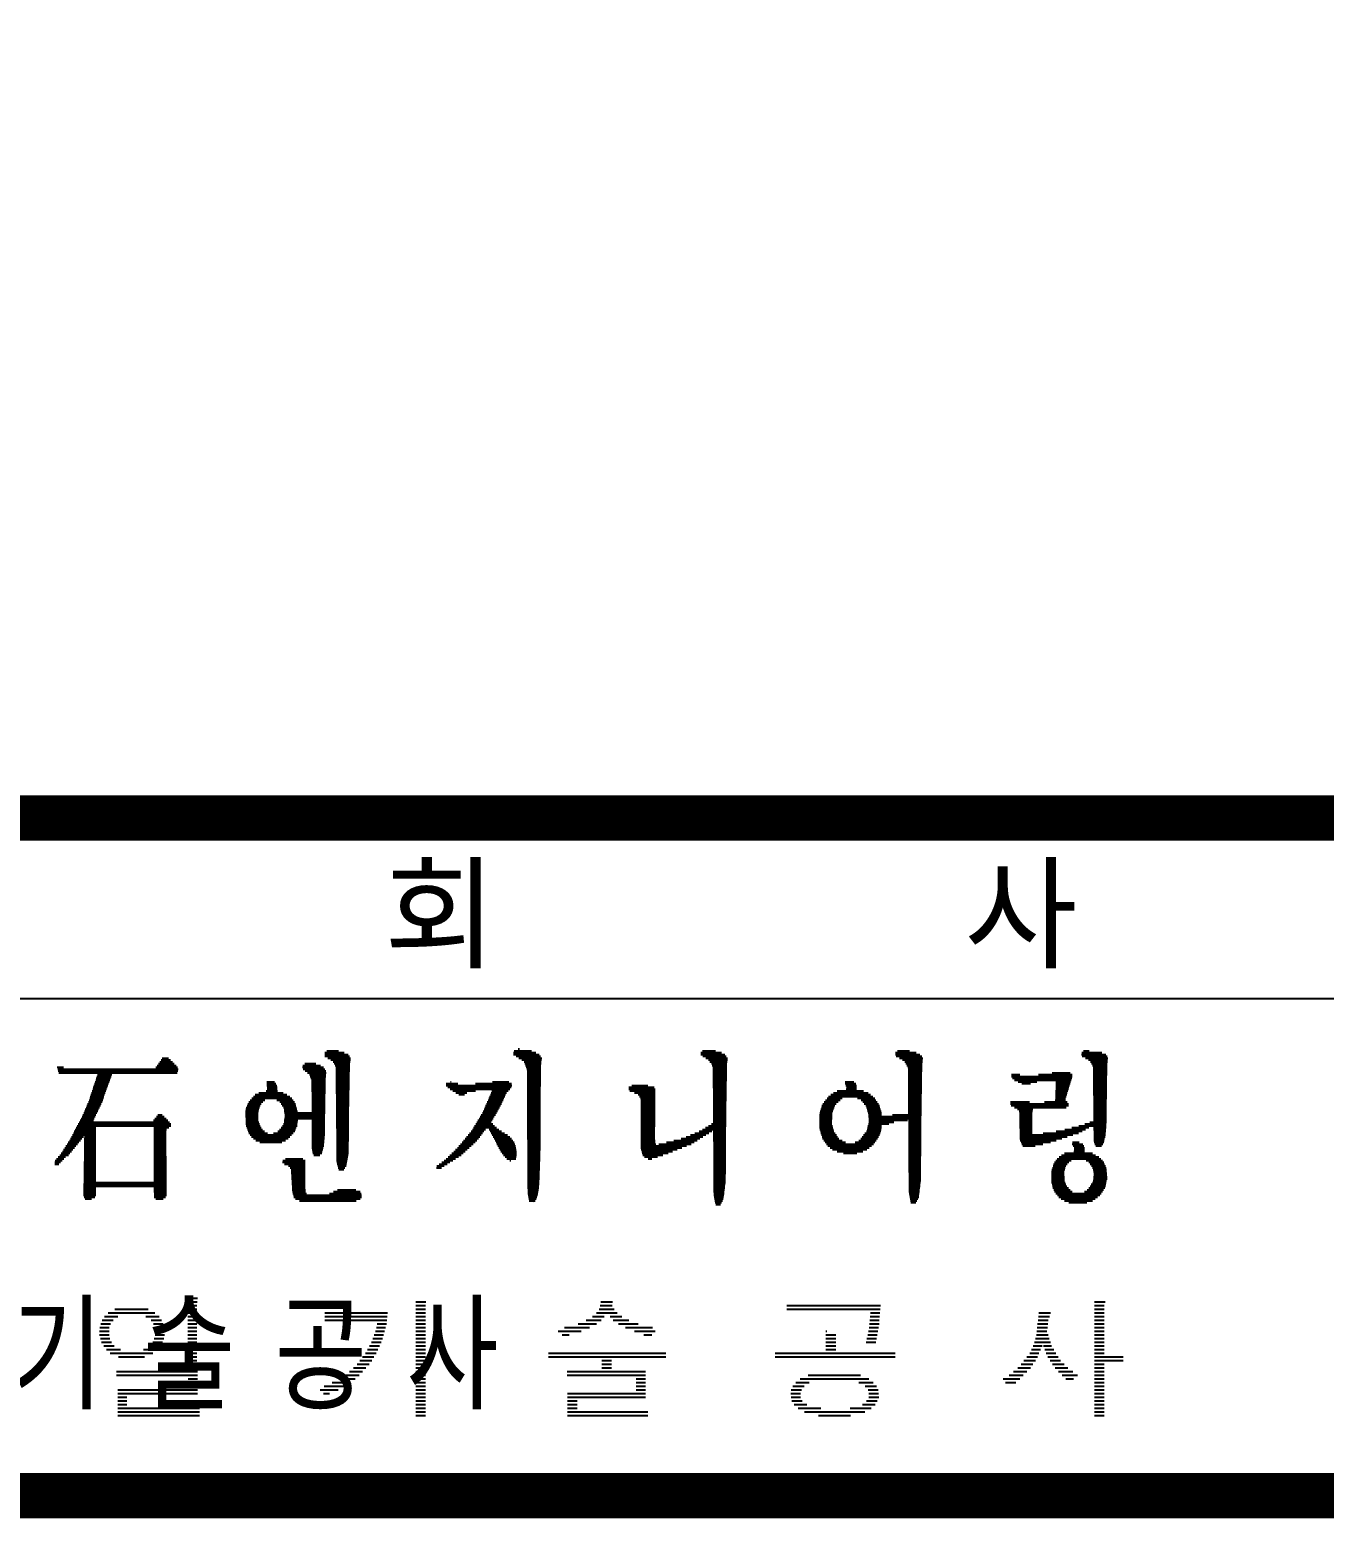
# Model space of a CAD drawing. Extents: x -20 to 861, y -20 to 614.
# Drawn here: x 363.2 to 420.5, y 15.6 to 81.5 of the extents above; entities that cross this region are included whole.
import ezdxf

# ---------------------------------------------------------------- set-up
doc = ezdxf.new("R2010")
doc.units = 0
doc.header["$LTSCALE"] = 10
doc.header["$MEASUREMENT"] = 0
doc.layers.add('2', color=2, linetype='CONTINUOUS')
doc.styles.add('GHG1', font='geg1', dxfattribs={"bigfont": 'ghg1'})
doc.styles.add('ZOOMING', font='romanc.shx', dxfattribs={"bigfont": 'whgtxt.shx'})

msp = doc.modelspace()

# ---------------------------------------------------------------- hatches: boundary and pattern name
at = {"layer": '2'}
h = msp.add_hatch(dxfattribs=at)
h.set_pattern_fill('LINE', color=256, scale=1.3, style=0)
h.set_pattern_definition([(0, (3.58664, 0), (0, 0.1625), [])])
h.paths.add_polyline_path([(342.006, 24.789), (341.62, 24.165), (341.382, 23.614), (341.161, 22.66), (341.143, 21.944), (341.272, 21.174), (341.584, 20.311), (342.006, 19.595), (342.042, 19.558), (342.318, 19.558), (342.042, 20.127), (341.822, 20.715), (341.657, 21.394), (341.602, 21.853), (341.602, 22.55), (341.767, 23.504), (342.042, 24.275), (342.299, 24.752), (342.299, 24.789)])
h.paths.add_polyline_path([(344.117, 25.2), (344.117, 24.829), (345.872, 24.829), (345.697, 24.381), (345.346, 24.01), (344.995, 23.815), (344.585, 23.659), (343.942, 23.503), (344.234, 23.152), (344.351, 23.152), (344.878, 23.328), (345.521, 23.64), (345.833, 23.893), (346.028, 24.127), (346.126, 24.322), (346.184, 24.322), (346.379, 24.049), (346.808, 23.718), (347.783, 23.23), (348.017, 23.172), (348.29, 23.464), (348.29, 23.523), (347.432, 23.815), (346.789, 24.186), (346.535, 24.439), (346.34, 24.79), (346.34, 24.829), (348.017, 24.829), (348.017, 25.2), (346.067, 25.2)])
h.paths.add_polyline_path([(343.571, 22.626), (343.571, 22.255), (345.97, 22.255), (345.97, 20.052), (346.418, 20.052), (346.418, 22.255), (348.661, 22.255), (348.661, 22.626), (346.964, 22.626), (345.268, 22.626)])
h.paths.add_polyline_path([(349.64, 24.789), (349.952, 24.202), (350.136, 23.725), (350.301, 23.101), (350.393, 22.366), (350.375, 21.742), (350.228, 20.972), (349.971, 20.219), (349.659, 19.595), (349.659, 19.558), (349.934, 19.558), (350.246, 20.072), (350.613, 20.917), (350.778, 21.596), (350.833, 22.275), (350.778, 22.825), (350.687, 23.229), (350.356, 24.11), (349.934, 24.789)])
h.paths.add_polyline_path([(356.722, 25.161), (356.722, 23.484), (358.302, 23.484), (358.302, 22.704), (355.825, 22.704), (355.825, 22.372), (356.625, 22.372), (358.848, 22.372), (361.09, 22.372), (361.09, 22.704), (358.731, 22.704), (358.731, 23.484), (360.427, 23.484), (360.427, 23.815), (358.789, 23.815), (357.151, 23.815), (357.151, 24.829), (358.75, 24.829), (360.349, 24.829), (360.349, 25.161), (358.536, 25.161)])
h.paths.add_polyline_path([(358.302, 21.904), (357.756, 21.846), (357.288, 21.729), (356.995, 21.573), (356.8, 21.378), (356.683, 21.124), (356.703, 20.812), (356.8, 20.637), (357.112, 20.364), (357.463, 20.227), (358.107, 20.11), (359.316, 20.149), (359.979, 20.344), (360.154, 20.461), (360.427, 20.793), (360.466, 20.949), (360.427, 21.222), (360.349, 21.358), (360.037, 21.631), (359.764, 21.748), (359.238, 21.865)])
h.paths.add_polyline_path([(358.165, 21.553), (357.58, 21.456), (357.249, 21.28), (357.151, 21.105), (357.151, 20.89), (357.21, 20.773), (357.444, 20.598), (358.243, 20.442), (359.101, 20.461), (359.725, 20.617), (359.979, 20.871), (359.998, 21.066), (359.959, 21.183), (359.842, 21.319), (359.608, 21.436), (358.945, 21.553)], flags=16)
h.paths.add_polyline_path([(370.19, 25.395), (370.19, 23.932), (370.19, 22.45), (370.6, 22.45), (370.6, 23.796), (370.6, 25.161), (370.639, 25.336), (370.58, 25.375)])
h.paths.add_polyline_path([(367.558, 24.985), (366.973, 24.868), (366.68, 24.712), (366.505, 24.537), (366.368, 24.303), (366.29, 24.03), (366.29, 23.679), (366.388, 23.347), (366.68, 22.957), (366.875, 22.84), (367.265, 22.704), (367.85, 22.665), (368.143, 22.704), (368.552, 22.84), (368.923, 23.133), (369.098, 23.445), (369.157, 23.679), (369.157, 24.03), (369.079, 24.303), (368.903, 24.576), (368.591, 24.81), (368.182, 24.946)])
h.paths.add_polyline_path([(367.421, 24.654), (366.992, 24.498), (366.778, 24.244), (366.719, 24.069), (366.719, 23.62), (366.856, 23.308), (367.051, 23.133), (367.441, 22.996), (367.967, 22.996), (368.299, 23.094), (368.494, 23.211), (368.65, 23.406), (368.747, 23.718), (368.728, 24.088), (368.611, 24.342), (368.435, 24.498), (368.162, 24.615), (367.987, 24.654)], flags=16)
h.paths.add_polyline_path([(367.031, 22.177), (367.031, 21.826), (368.611, 21.826), (370.21, 21.826), (370.21, 21.378), (368.65, 21.378), (367.09, 21.378), (367.09, 20.149), (368.903, 20.149), (370.717, 20.149), (370.717, 20.481), (369.118, 20.481), (367.499, 20.481), (367.499, 21.027), (369.059, 21.027), (370.619, 21.027), (370.619, 22.177), (368.825, 22.177)])
h.paths.add_polyline_path([(380.284, 25.317), (380.284, 23.562), (380.284, 21.807), (380.284, 20.052), (380.713, 20.052), (380.713, 21.709), (380.713, 23.367), (380.713, 25.063), (380.752, 25.278)])
h.paths.add_polyline_path([(376.267, 24.712), (376.267, 24.342), (378.607, 24.342), (378.49, 23.835), (378.315, 23.386), (378.1, 22.977), (377.73, 22.47), (377.398, 22.138), (376.95, 21.807), (376.443, 21.534), (375.994, 21.358), (376.248, 21.066), (376.326, 21.066), (376.833, 21.28), (377.398, 21.612), (377.691, 21.846), (378.276, 22.489), (378.549, 22.938), (378.802, 23.503), (378.997, 24.264), (379.036, 24.712), (377.652, 24.712)])
h.paths.add_polyline_path([(388.506, 25.297), (388.409, 24.868), (388.233, 24.634), (388.038, 24.478), (387.512, 24.225), (386.517, 23.952), (386.829, 23.659), (387.492, 23.835), (388.194, 24.147), (388.428, 24.303), (388.74, 24.673), (388.799, 24.654), (389.033, 24.361), (389.423, 24.108), (390.495, 23.679), (390.671, 23.659), (390.944, 23.952), (390.924, 24.01), (390.203, 24.186), (389.598, 24.42), (389.286, 24.615), (389.111, 24.79), (388.974, 25.044), (388.994, 25.219)])
h.paths.add_polyline_path([(386.166, 23.055), (386.166, 22.704), (388.526, 22.704), (388.526, 22.119), (386.985, 22.119), (386.985, 21.787), (388.506, 21.787), (390.047, 21.787), (390.047, 21.28), (388.526, 21.28), (387.005, 21.28), (387.005, 20.091), (388.779, 20.091), (390.554, 20.091), (390.554, 20.422), (388.994, 20.422), (387.434, 20.422), (387.434, 20.949), (388.935, 20.949), (390.456, 20.949), (390.456, 22.119), (388.955, 22.119), (388.955, 22.704), (390.885, 22.704), (391.353, 22.704), (391.353, 23.055), (389.637, 23.055), (387.921, 23.055)])
h.paths.add_polyline_path([(396.709, 25.044), (396.709, 24.712), (398.561, 24.712), (400.414, 24.712), (400.355, 24.069), (400.219, 23.347), (400.628, 23.328), (400.648, 23.367), (400.784, 24.127), (400.862, 25.044), (398.795, 25.044)])
h.paths.add_polyline_path([(398.444, 23.893), (398.444, 22.977), (396.202, 22.977), (396.202, 22.606), (397.957, 22.606), (399.712, 22.606), (401.506, 22.606), (401.506, 22.977), (400.199, 22.977), (398.873, 22.977), (398.873, 23.659), (398.912, 23.835)])
h.paths.add_polyline_path([(398.405, 22.08), (397.781, 21.982), (397.45, 21.865), (397.216, 21.729), (396.962, 21.436), (396.884, 21.261), (396.904, 20.851), (397.06, 20.598), (397.352, 20.364), (397.723, 20.227), (398.21, 20.13), (399.244, 20.11), (399.673, 20.169), (400.199, 20.325), (400.355, 20.403), (400.667, 20.676), (400.784, 20.968), (400.745, 21.339), (400.628, 21.534), (400.277, 21.826), (399.848, 21.982), (399.419, 22.06)])
h.paths.add_polyline_path([(398.483, 21.768), (398.132, 21.729), (397.703, 21.612), (397.411, 21.397), (397.313, 21.202), (397.313, 20.968), (397.391, 20.793), (397.684, 20.578), (398.483, 20.422), (399.361, 20.442), (399.965, 20.578), (400.16, 20.695), (400.316, 20.89), (400.355, 21.027), (400.316, 21.28), (400.102, 21.534), (399.985, 21.592), (399.361, 21.748)], flags=16)
h.paths.add_polyline_path([(410.332, 25.317), (410.332, 23.581), (410.332, 21.846), (410.332, 20.071), (410.761, 20.071), (410.761, 22.45), (411.6, 22.45), (411.6, 22.821), (410.761, 22.821), (410.761, 25.063), (410.82, 25.258), (410.664, 25.317)])
h.paths.add_polyline_path([(407.875, 24.79), (407.758, 23.679), (407.641, 23.289), (407.466, 22.918), (406.978, 22.294), (406.569, 21.943), (406.276, 21.768), (406.276, 21.709), (406.588, 21.456), (406.647, 21.456), (406.939, 21.69), (407.485, 22.255), (407.758, 22.645), (408.012, 23.25), (408.07, 23.25), (408.207, 22.86), (408.46, 22.431), (408.636, 22.197), (409.201, 21.631), (409.591, 21.904), (409.572, 21.963), (409.201, 22.216), (408.811, 22.606), (408.441, 23.211), (408.226, 23.893), (408.285, 24.4), (408.402, 24.693), (408.265, 24.751)])

# ---------------------------------------------------------------- linework, layer by layer
for p, q in [((822.25, 38.6), (312.25, 38.6)), ((376.348, 36.298), (376.859, 36.298)), ((384.643, 36.298), (385.414, 36.298)), ((384.824, 36.379), (384.879, 36.379)), ((392.983, 36.298), (393.555, 36.298)), ((401.603, 36.298), (402.144, 36.298)), ((409.842, 36.298), (410.093, 36.298)), ((368.842, 35.65), (369.685, 35.65)), ((368.898, 35.731), (369.597, 35.731)), ((368.954, 35.812), (369.51, 35.812)), ((369.01, 35.893), (369.422, 35.893)), ((369.066, 35.974), (369.334, 35.974)), ((375.292, 35.65), (376.071, 35.65)), ((375.37, 35.731), (375.856, 35.731)), ((376.254, 36.217), (377.119, 36.217)), ((376.254, 36.136), (377.287, 36.136)), ((376.254, 36.055), (377.357, 36.055)), ((376.39, 35.974), (377.403, 35.974)), ((376.527, 35.893), (377.391, 35.893)), ((376.628, 35.812), (377.379, 35.812)), ((376.669, 35.731), (377.367, 35.731)), ((376.71, 35.65), (377.365, 35.65)), ((384.617, 36.217), (385.6, 36.217)), ((384.617, 36.136), (385.748, 36.136)), ((384.725, 36.055), (385.814, 36.055)), ((384.85, 35.974), (385.861, 35.974)), ((384.974, 35.893), (385.851, 35.893)), ((385.091, 35.812), (385.841, 35.812)), ((385.119, 35.731), (385.831, 35.731)), ((385.148, 35.65), (385.824, 35.65)), ((392.907, 36.217), (393.818, 36.217)), ((392.907, 36.136), (393.972, 36.136)), ((392.987, 36.055), (394.029, 36.055)), ((393.124, 35.974), (394.086, 35.974)), ((393.244, 35.893), (394.086, 35.893)), ((393.309, 35.812), (394.074, 35.812)), ((393.374, 35.731), (394.062, 35.731)), ((393.404, 35.65), (394.057, 35.65)), ((401.518, 36.136), (402.593, 36.136)), ((401.527, 36.217), (402.431, 36.217)), ((401.552, 36.055), (402.691, 36.055)), ((401.694, 35.974), (402.735, 35.974)), ((401.837, 35.893), (402.724, 35.893)), ((401.942, 35.812), (402.712, 35.812)), ((401.985, 35.731), (402.7, 35.731)), ((402.029, 35.65), (402.698, 35.65)), ((409.753, 36.136), (410.827, 36.136)), ((409.769, 36.217), (410.653, 36.217)), ((409.782, 36.055), (410.891, 36.055)), ((409.926, 35.974), (410.925, 35.974)), ((410.07, 35.893), (410.913, 35.893)), ((410.15, 35.812), (410.901, 35.812)), ((410.197, 35.731), (410.892, 35.731)), ((410.244, 35.65), (410.89, 35.65)), ((364.418, 35.569), (364.688, 35.569)), ((364.439, 35.488), (369.771, 35.488)), ((364.461, 35.407), (369.759, 35.407)), ((364.482, 35.326), (369.726, 35.326)), ((366.117, 35.002), (366.744, 35.002)), ((366.143, 35.083), (366.773, 35.083)), ((366.17, 35.164), (366.802, 35.164)), ((366.196, 35.245), (366.831, 35.245)), ((368.786, 35.569), (369.734, 35.569)), ((375.273, 35.569), (376.201, 35.569)), ((375.302, 35.488), (376.259, 35.488)), ((375.396, 35.407), (376.308, 35.407)), ((375.49, 35.326), (376.323, 35.326)), ((375.578, 35.245), (376.311, 35.245)), ((375.607, 35.164), (376.299, 35.164)), ((375.637, 35.083), (376.291, 35.083)), ((375.666, 35.002), (376.29, 35.002)), ((376.744, 35.569), (377.363, 35.569)), ((376.745, 35.488), (377.362, 35.488)), ((376.746, 35.407), (377.36, 35.407)), ((376.746, 35.326), (377.359, 35.326)), ((376.747, 35.245), (377.357, 35.245)), ((376.748, 35.164), (377.356, 35.164)), ((376.749, 35.083), (377.354, 35.083)), ((376.749, 35.002), (377.353, 35.002)), ((385.176, 35.569), (385.823, 35.569)), ((385.205, 35.488), (385.822, 35.488)), ((385.221, 35.407), (385.821, 35.407)), ((385.221, 35.326), (385.821, 35.326)), ((385.221, 35.245), (385.82, 35.245)), ((385.221, 35.164), (385.819, 35.164)), ((385.221, 35.083), (385.818, 35.083)), ((385.221, 35.002), (385.817, 35.002)), ((393.432, 35.569), (394.056, 35.569)), ((393.436, 35.488), (394.055, 35.488)), ((393.437, 35.407), (394.053, 35.407)), ((393.437, 35.326), (394.052, 35.326)), ((393.438, 35.245), (394.051, 35.245)), ((393.438, 35.164), (394.05, 35.164)), ((393.439, 35.083), (394.049, 35.083)), ((393.44, 35.002), (394.048, 35.002)), ((402.072, 35.569), (402.697, 35.569)), ((402.077, 35.488), (402.696, 35.488)), ((402.077, 35.407), (402.695, 35.407)), ((402.077, 35.326), (402.693, 35.326)), ((402.077, 35.245), (402.692, 35.245)), ((402.077, 35.164), (402.691, 35.164)), ((402.077, 35.083), (402.69, 35.083)), ((402.077, 35.002), (402.689, 35.002)), ((406.65, 35.245), (407.02, 35.245)), ((406.661, 35.164), (409.345, 35.164)), ((406.697, 35.083), (409.32, 35.083)), ((406.793, 35.002), (409.296, 35.002)), ((407.858, 35.245), (409.349, 35.245)), ((408.46, 35.326), (409.26, 35.326)), ((410.27, 35.569), (410.889, 35.569)), ((410.271, 35.488), (410.888, 35.488)), ((410.271, 35.407), (410.887, 35.407)), ((410.272, 35.326), (410.886, 35.326)), ((410.272, 35.245), (410.885, 35.245)), ((410.273, 35.164), (410.884, 35.164)), ((410.274, 35.083), (410.883, 35.083)), ((410.274, 35.002), (410.881, 35.002)), ((365.879, 34.273), (366.484, 34.273)), ((365.905, 34.354), (366.513, 34.354)), ((365.932, 34.435), (366.542, 34.435)), ((365.958, 34.516), (366.57, 34.516)), ((365.985, 34.597), (366.599, 34.597)), ((366.011, 34.678), (366.628, 34.678)), ((366.038, 34.759), (366.657, 34.759)), ((366.064, 34.84), (366.686, 34.84)), ((366.091, 34.921), (366.715, 34.921)), ((373.102, 34.273), (374.711, 34.273)), ((373.177, 34.354), (374.581, 34.354)), ((373.342, 34.435), (374.418, 34.435)), ((373.67, 34.516), (374.158, 34.516)), ((373.691, 34.921), (374.03, 34.921)), ((373.695, 34.84), (374.086, 34.84)), ((373.698, 34.759), (374.141, 34.759)), ((373.702, 34.678), (374.147, 34.678)), ((373.705, 34.597), (374.153, 34.597)), ((375.67, 34.921), (376.289, 34.921)), ((375.671, 34.84), (376.288, 34.84)), ((375.672, 34.759), (376.286, 34.759)), ((375.674, 34.678), (376.285, 34.678)), ((375.675, 34.597), (376.284, 34.597)), ((375.676, 34.516), (376.283, 34.516)), ((375.677, 34.435), (376.282, 34.435)), ((375.678, 34.354), (376.28, 34.354)), ((375.679, 34.273), (376.279, 34.273)), ((376.75, 34.921), (377.351, 34.921)), ((376.751, 34.84), (377.349, 34.84)), ((376.752, 34.759), (377.348, 34.759)), ((376.752, 34.678), (377.346, 34.678)), ((376.753, 34.597), (377.345, 34.597)), ((376.754, 34.516), (377.343, 34.516)), ((376.754, 34.435), (377.342, 34.435)), ((376.755, 34.354), (377.34, 34.354)), ((376.756, 34.273), (377.338, 34.273)), ((381.638, 34.84), (382.144, 34.84)), ((381.638, 34.759), (384.542, 34.759)), ((381.702, 34.678), (384.514, 34.678)), ((381.801, 34.597), (384.444, 34.597)), ((381.828, 34.921), (381.853, 34.921)), ((381.931, 34.516), (382.923, 34.516)), ((382.061, 34.435), (382.541, 34.435)), ((382.19, 34.354), (382.437, 34.354)), ((382.925, 34.84), (384.526, 34.84)), ((383.556, 34.273), (384.221, 34.273)), ((383.592, 34.354), (384.256, 34.354)), ((383.628, 34.435), (384.304, 34.435)), ((383.656, 34.516), (384.374, 34.516)), ((383.689, 34.921), (384.409, 34.921)), ((385.221, 34.921), (385.816, 34.921)), ((385.221, 34.84), (385.816, 34.84)), ((385.221, 34.759), (385.815, 34.759)), ((385.221, 34.678), (385.814, 34.678)), ((385.221, 34.597), (385.813, 34.597)), ((385.221, 34.516), (385.812, 34.516)), ((385.221, 34.435), (385.811, 34.435)), ((385.221, 34.354), (385.811, 34.354)), ((385.221, 34.273), (385.81, 34.273)), ((389.72, 34.597), (390.889, 34.597)), ((389.722, 34.678), (390.837, 34.678)), ((389.756, 34.516), (390.889, 34.516)), ((389.857, 34.759), (390.561, 34.759)), ((389.972, 34.435), (390.888, 34.435)), ((390.133, 34.354), (390.887, 34.354)), ((390.184, 34.273), (390.887, 34.273)), ((393.44, 34.921), (394.046, 34.921)), ((393.441, 34.84), (394.045, 34.84)), ((393.442, 34.759), (394.044, 34.759)), ((393.442, 34.678), (394.043, 34.678)), ((393.443, 34.597), (394.042, 34.597)), ((393.443, 34.516), (394.04, 34.516)), ((393.444, 34.435), (394.039, 34.435)), ((393.445, 34.354), (394.038, 34.354)), ((393.445, 34.273), (394.037, 34.273)), ((398.559, 34.273), (400.525, 34.273)), ((398.653, 34.354), (400.419, 34.354)), ((398.771, 34.435), (400.306, 34.435)), ((398.933, 34.516), (400.112, 34.516)), ((399.292, 34.84), (399.759, 34.84)), ((399.295, 34.921), (399.676, 34.921)), ((399.329, 34.759), (399.795, 34.759)), ((399.333, 34.597), (399.795, 34.597)), ((399.359, 34.678), (399.795, 34.678)), ((402.077, 34.921), (402.687, 34.921)), ((402.077, 34.84), (402.686, 34.84)), ((402.077, 34.759), (402.685, 34.759)), ((402.077, 34.678), (402.684, 34.678)), ((402.077, 34.597), (402.683, 34.597)), ((402.077, 34.516), (402.681, 34.516)), ((402.077, 34.435), (402.68, 34.435)), ((402.077, 34.354), (402.679, 34.354)), ((402.077, 34.273), (402.678, 34.273)), ((406.955, 34.921), (407.771, 34.921)), ((407.117, 34.84), (407.504, 34.84)), ((408.6, 34.273), (409.075, 34.273)), ((408.603, 34.354), (409.1, 34.354)), ((408.607, 34.435), (409.124, 34.435)), ((408.61, 34.516), (409.149, 34.516)), ((408.613, 34.597), (409.173, 34.597)), ((408.616, 34.678), (409.198, 34.678)), ((408.62, 34.759), (409.222, 34.759)), ((408.623, 34.84), (409.247, 34.84)), ((408.626, 34.921), (409.271, 34.921)), ((410.275, 34.921), (410.88, 34.921)), ((410.276, 34.84), (410.879, 34.84)), ((410.276, 34.759), (410.878, 34.759)), ((410.277, 34.678), (410.877, 34.678)), ((410.278, 34.597), (410.876, 34.597)), ((410.278, 34.516), (410.875, 34.516)), ((410.279, 34.435), (410.873, 34.435)), ((410.279, 34.354), (410.872, 34.354)), ((410.28, 34.273), (410.871, 34.273)), ((365.62, 33.625), (366.204, 33.625)), ((365.655, 33.706), (366.243, 33.706)), ((365.689, 33.787), (366.282, 33.787)), ((365.724, 33.868), (366.322, 33.868)), ((365.758, 33.949), (366.361, 33.949)), ((365.793, 34.03), (366.397, 34.03)), ((365.826, 34.111), (366.426, 34.111)), ((365.853, 34.192), (366.455, 34.192)), ((372.751, 33.625), (373.319, 33.625)), ((372.767, 33.706), (373.344, 33.706)), ((372.783, 33.787), (373.369, 33.787)), ((372.82, 33.868), (373.394, 33.868)), ((372.858, 33.949), (373.442, 33.949)), ((372.895, 34.03), (373.515, 34.03)), ((372.95, 34.111), (373.607, 34.111)), ((373.026, 34.192), (374.799, 34.192)), ((374.13, 34.111), (374.858, 34.111)), ((374.269, 34.03), (374.917, 34.03)), ((374.323, 33.949), (374.961, 33.949)), ((374.377, 33.868), (374.983, 33.868)), ((374.431, 33.787), (375.004, 33.787)), ((374.454, 33.706), (375.026, 33.706)), ((374.467, 33.625), (375.047, 33.625)), ((375.68, 34.192), (376.278, 34.192)), ((375.681, 34.111), (376.277, 34.111)), ((375.682, 34.03), (376.276, 34.03)), ((375.683, 33.949), (376.274, 33.949)), ((375.684, 33.868), (376.273, 33.868)), ((375.685, 33.787), (376.272, 33.787)), ((375.687, 33.706), (376.271, 33.706)), ((375.688, 33.625), (376.27, 33.625)), ((376.757, 34.192), (377.337, 34.192)), ((376.757, 34.111), (377.335, 34.111)), ((376.758, 34.03), (377.334, 34.03)), ((376.759, 33.949), (377.332, 33.949)), ((376.76, 33.868), (377.331, 33.868)), ((376.76, 33.787), (377.329, 33.787)), ((376.761, 33.706), (377.328, 33.706)), ((376.762, 33.625), (377.327, 33.625)), ((383.271, 33.625), (383.902, 33.625)), ((383.307, 33.706), (383.948, 33.706)), ((383.342, 33.787), (383.995, 33.787)), ((383.378, 33.868), (384.041, 33.868)), ((383.414, 33.949), (384.079, 33.949)), ((383.449, 34.03), (384.115, 34.03)), ((383.485, 34.111), (384.15, 34.111)), ((383.521, 34.192), (384.185, 34.192)), ((385.221, 34.192), (385.809, 34.192)), ((385.221, 34.111), (385.808, 34.111)), ((385.221, 34.03), (385.807, 34.03)), ((385.221, 33.949), (385.806, 33.949)), ((385.221, 33.868), (385.806, 33.868)), ((385.221, 33.787), (385.805, 33.787)), ((385.221, 33.706), (385.805, 33.706)), ((385.221, 33.625), (385.805, 33.625)), ((390.234, 34.192), (390.886, 34.192)), ((390.249, 34.111), (390.885, 34.111)), ((390.249, 34.03), (390.885, 34.03)), ((390.249, 33.949), (390.884, 33.949)), ((390.249, 33.868), (390.883, 33.868)), ((390.249, 33.787), (390.883, 33.787)), ((390.249, 33.706), (390.882, 33.706)), ((390.249, 33.625), (390.881, 33.625)), ((393.446, 34.192), (394.036, 34.192)), ((393.447, 34.111), (394.035, 34.111)), ((393.447, 34.03), (394.033, 34.03)), ((393.448, 33.949), (394.032, 33.949)), ((393.448, 33.868), (394.031, 33.868)), ((393.449, 33.787), (394.03, 33.787)), ((393.45, 33.706), (394.029, 33.706)), ((393.45, 33.625), (394.027, 33.625)), ((398.191, 33.625), (398.753, 33.625)), ((398.216, 33.706), (398.781, 33.706)), ((398.241, 33.787), (398.81, 33.787)), ((398.266, 33.868), (398.838, 33.868)), ((398.299, 33.949), (398.895, 33.949)), ((398.364, 34.03), (398.981, 34.03)), ((398.429, 34.111), (399.067, 34.111)), ((398.494, 34.192), (399.154, 34.192)), ((399.834, 34.192), (400.601, 34.192)), ((399.996, 34.111), (400.656, 34.111)), ((400.076, 34.03), (400.712, 34.03)), ((400.141, 33.949), (400.768, 33.949)), ((400.206, 33.868), (400.808, 33.868)), ((400.234, 33.787), (400.835, 33.787)), ((400.26, 33.706), (400.862, 33.706)), ((400.286, 33.625), (400.889, 33.625)), ((402.077, 34.192), (402.677, 34.192)), ((402.077, 34.111), (402.675, 34.111)), ((402.077, 34.03), (402.674, 34.03)), ((402.077, 33.949), (402.673, 33.949)), ((402.077, 33.868), (402.672, 33.868)), ((402.077, 33.787), (402.671, 33.787)), ((402.077, 33.706), (402.67, 33.706)), ((402.077, 33.625), (402.668, 33.625)), ((406.611, 33.949), (409.176, 33.949)), ((406.616, 34.03), (407.453, 34.03)), ((406.645, 33.868), (409.176, 33.868)), ((406.792, 33.787), (409.078, 33.787)), ((406.925, 33.706), (407.607, 33.706)), ((406.99, 33.625), (407.589, 33.625)), ((408.115, 34.03), (409.127, 34.03)), ((408.594, 34.111), (409.044, 34.111)), ((408.597, 34.192), (409.051, 34.192)), ((410.281, 34.192), (410.87, 34.192)), ((410.281, 34.111), (410.869, 34.111)), ((410.282, 34.03), (410.868, 34.03)), ((410.283, 33.949), (410.867, 33.949)), ((410.283, 33.868), (410.865, 33.868)), ((410.284, 33.787), (410.864, 33.787)), ((410.284, 33.706), (410.863, 33.706)), ((410.285, 33.625), (410.862, 33.625)), ((365.299, 32.977), (369.442, 32.977)), ((365.343, 33.058), (369.442, 33.058)), ((365.386, 33.139), (369.391, 33.139)), ((365.429, 33.22), (366.017, 33.22)), ((365.472, 33.301), (366.047, 33.301)), ((365.515, 33.382), (366.086, 33.382)), ((365.551, 33.463), (366.125, 33.463)), ((365.585, 33.544), (366.165, 33.544)), ((368.681, 33.22), (369.316, 33.22)), ((368.741, 33.301), (369.23, 33.301)), ((368.801, 33.382), (369.144, 33.382)), ((368.862, 33.463), (369.057, 33.463)), ((372.748, 33.544), (373.312, 33.544)), ((372.751, 33.463), (373.312, 33.463)), ((372.754, 33.382), (373.312, 33.382)), ((372.756, 33.301), (373.312, 33.301)), ((372.759, 33.22), (373.314, 33.22)), ((372.761, 33.139), (373.341, 33.139)), ((372.764, 33.058), (373.368, 33.058)), ((372.778, 32.977), (373.395, 32.977)), ((374.386, 32.977), (375.03, 32.977)), ((374.43, 33.058), (375.04, 33.058)), ((374.453, 33.139), (375.051, 33.139)), ((374.467, 33.22), (375.062, 33.22)), ((374.479, 33.544), (376.268, 33.544)), ((374.481, 33.301), (376.265, 33.301)), ((374.492, 33.463), (376.267, 33.463)), ((374.495, 33.382), (376.266, 33.382)), ((375.688, 33.22), (376.264, 33.22)), ((375.688, 33.139), (376.262, 33.139)), ((375.688, 33.058), (376.261, 33.058)), ((375.688, 32.977), (376.26, 32.977)), ((376.763, 33.544), (377.327, 33.544)), ((376.763, 33.463), (377.326, 33.463)), ((376.764, 33.382), (377.325, 33.382)), ((376.765, 33.301), (377.324, 33.301)), ((376.765, 33.22), (377.323, 33.22)), ((376.766, 33.139), (377.323, 33.139)), ((376.767, 33.058), (377.322, 33.058)), ((376.768, 32.977), (377.321, 32.977)), ((382.89, 32.977), (383.773, 32.977)), ((382.939, 33.058), (383.692, 33.058)), ((382.988, 33.139), (383.622, 33.139)), ((383.037, 33.22), (383.669, 33.22)), ((383.086, 33.301), (383.715, 33.301)), ((383.135, 33.382), (383.762, 33.382)), ((383.185, 33.463), (383.808, 33.463)), ((383.234, 33.544), (383.855, 33.544)), ((385.221, 33.544), (385.805, 33.544)), ((385.221, 33.463), (385.805, 33.463)), ((385.221, 33.382), (385.805, 33.382)), ((385.221, 33.301), (385.805, 33.301)), ((385.221, 33.22), (385.805, 33.22)), ((385.221, 33.139), (385.805, 33.139)), ((385.221, 33.058), (385.805, 33.058)), ((385.221, 32.977), (385.805, 32.977)), ((390.249, 33.544), (390.881, 33.544)), ((390.249, 33.463), (390.88, 33.463)), ((390.249, 33.382), (390.879, 33.382)), ((390.249, 33.301), (390.879, 33.301)), ((390.249, 33.22), (390.878, 33.22)), ((390.249, 33.139), (390.877, 33.139)), ((390.249, 33.058), (390.877, 33.058)), ((390.249, 32.977), (390.876, 32.977)), ((393.238, 32.977), (394.019, 32.977)), ((393.372, 33.058), (394.02, 33.058)), ((393.451, 33.544), (394.026, 33.544)), ((393.452, 33.463), (394.025, 33.463)), ((393.452, 33.382), (394.024, 33.382)), ((393.453, 33.301), (394.023, 33.301)), ((393.453, 33.22), (394.022, 33.22)), ((393.454, 33.139), (394.02, 33.139)), ((398.155, 33.463), (398.717, 33.463)), ((398.155, 33.382), (398.714, 33.382)), ((398.155, 33.301), (398.711, 33.301)), ((398.155, 33.22), (398.707, 33.22)), ((398.155, 33.139), (398.704, 33.139)), ((398.155, 33.058), (398.709, 33.058)), ((398.155, 32.977), (398.73, 32.977)), ((398.166, 33.544), (398.724, 33.544)), ((400.303, 32.977), (400.903, 32.977)), ((400.312, 33.544), (400.896, 33.544)), ((400.324, 33.058), (401.233, 33.058)), ((400.325, 33.463), (400.903, 33.463)), ((400.33, 33.382), (402.665, 33.382)), ((400.334, 33.301), (402.664, 33.301)), ((400.338, 33.22), (402.052, 33.22)), ((400.342, 33.139), (401.453, 33.139)), ((401.389, 33.463), (402.666, 33.463)), ((402.077, 33.544), (402.667, 33.544)), ((402.096, 33.22), (402.662, 33.22)), ((402.096, 33.139), (402.661, 33.139)), ((402.096, 33.058), (402.661, 33.058)), ((402.096, 32.977), (402.66, 32.977)), ((407.008, 33.544), (407.573, 33.544)), ((407.01, 33.463), (407.573, 33.463)), ((407.011, 33.382), (407.573, 33.382)), ((407.012, 33.301), (407.573, 33.301)), ((407.013, 33.22), (407.573, 33.22)), ((407.014, 33.139), (407.573, 33.139)), ((407.016, 33.058), (407.573, 33.058)), ((407.017, 32.977), (407.573, 32.977)), ((409.638, 32.977), (410.848, 32.977)), ((409.899, 33.058), (410.854, 33.058)), ((410.117, 33.139), (410.855, 33.139)), ((410.286, 33.544), (410.861, 33.544)), ((410.286, 33.463), (410.86, 33.463)), ((410.287, 33.382), (410.859, 33.382)), ((410.288, 33.301), (410.858, 33.301)), ((410.288, 33.22), (410.856, 33.22)), ((364.954, 32.329), (365.439, 32.329)), ((364.997, 32.41), (365.506, 32.41)), ((365.04, 32.491), (365.572, 32.491)), ((365.083, 32.572), (366.124, 32.572)), ((365.127, 32.653), (366.124, 32.653)), ((365.17, 32.734), (366.124, 32.734)), ((365.213, 32.815), (366.124, 32.815)), ((365.256, 32.896), (366.124, 32.896)), ((365.611, 32.329), (366.124, 32.329)), ((365.613, 32.41), (366.124, 32.41)), ((365.614, 32.491), (366.124, 32.491)), ((368.688, 32.896), (369.354, 32.896)), ((368.688, 32.815), (369.252, 32.815)), ((368.688, 32.734), (369.235, 32.734)), ((368.688, 32.653), (369.236, 32.653)), ((368.688, 32.572), (369.237, 32.572)), ((368.688, 32.491), (369.237, 32.491)), ((368.688, 32.41), (369.238, 32.41)), ((368.688, 32.329), (369.238, 32.329)), ((372.806, 32.896), (373.439, 32.896)), ((372.834, 32.815), (373.494, 32.815)), ((372.861, 32.734), (373.583, 32.734)), ((372.9, 32.653), (373.721, 32.653)), ((372.957, 32.572), (374.785, 32.572)), ((373.015, 32.491), (374.707, 32.491)), ((373.101, 32.41), (374.63, 32.41)), ((373.212, 32.329), (374.525, 32.329)), ((373.993, 32.653), (374.863, 32.653)), ((374.182, 32.734), (374.927, 32.734)), ((374.254, 32.815), (374.962, 32.815)), ((374.326, 32.896), (374.997, 32.896)), ((375.688, 32.896), (376.259, 32.896)), ((375.688, 32.815), (376.258, 32.815)), ((375.688, 32.734), (376.256, 32.734)), ((375.688, 32.653), (376.255, 32.653)), ((375.688, 32.572), (376.254, 32.572)), ((375.688, 32.491), (376.248, 32.491)), ((375.688, 32.41), (376.241, 32.41)), ((375.688, 32.329), (376.235, 32.329)), ((376.768, 32.896), (377.32, 32.896)), ((376.769, 32.815), (377.32, 32.815)), ((376.77, 32.734), (377.319, 32.734)), ((376.77, 32.653), (377.318, 32.653)), ((376.771, 32.572), (377.317, 32.572)), ((376.772, 32.491), (377.316, 32.491)), ((376.773, 32.41), (377.316, 32.41)), ((376.773, 32.329), (377.315, 32.329)), ((382.399, 32.329), (382.993, 32.329)), ((382.466, 32.41), (383.056, 32.41)), ((382.533, 32.491), (383.118, 32.491)), ((382.6, 32.572), (383.18, 32.572)), ((382.666, 32.653), (383.243, 32.653)), ((382.733, 32.734), (383.305, 32.734)), ((382.792, 32.815), (383.367, 32.815)), ((382.841, 32.896), (383.854, 32.896)), ((383.535, 32.815), (383.955, 32.815)), ((383.579, 32.734), (384.084, 32.734)), ((383.622, 32.653), (384.214, 32.653)), ((383.665, 32.572), (384.344, 32.572)), ((383.708, 32.491), (384.451, 32.491)), ((383.751, 32.41), (384.516, 32.41)), ((383.795, 32.329), (384.581, 32.329)), ((385.221, 32.896), (385.805, 32.896)), ((385.221, 32.815), (385.805, 32.815)), ((385.221, 32.734), (385.805, 32.734)), ((385.221, 32.653), (385.805, 32.653)), ((385.222, 32.572), (385.805, 32.572)), ((385.222, 32.491), (385.805, 32.491)), ((385.223, 32.41), (385.805, 32.41)), ((385.224, 32.329), (385.805, 32.329)), ((390.249, 32.896), (390.875, 32.896)), ((390.249, 32.815), (390.875, 32.815)), ((390.249, 32.734), (390.874, 32.734)), ((390.249, 32.653), (390.873, 32.653)), ((390.249, 32.572), (390.872, 32.572)), ((390.249, 32.491), (390.872, 32.491)), ((390.249, 32.41), (390.871, 32.41)), ((390.249, 32.329), (390.876, 32.329)), ((391.708, 32.329), (392.736, 32.329)), ((392.038, 32.41), (392.865, 32.41)), ((392.256, 32.491), (392.995, 32.491)), ((392.451, 32.572), (393.125, 32.572)), ((392.645, 32.653), (393.254, 32.653)), ((392.837, 32.734), (393.384, 32.734)), ((392.971, 32.815), (394.018, 32.815)), ((393.104, 32.896), (394.018, 32.896)), ((393.455, 32.734), (394.017, 32.734)), ((393.455, 32.653), (394.017, 32.653)), ((393.456, 32.572), (394.016, 32.572)), ((393.456, 32.491), (394.015, 32.491)), ((393.457, 32.41), (394.015, 32.41)), ((393.457, 32.329), (394.014, 32.329)), ((398.155, 32.896), (398.752, 32.896)), ((398.177, 32.815), (398.773, 32.815)), ((398.2, 32.734), (398.795, 32.734)), ((398.223, 32.653), (398.849, 32.653)), ((398.245, 32.572), (398.905, 32.572)), ((398.268, 32.491), (398.96, 32.491)), ((398.297, 32.41), (399.016, 32.41)), ((398.352, 32.329), (399.159, 32.329)), ((399.897, 32.329), (400.663, 32.329)), ((399.988, 32.41), (400.719, 32.41)), ((400.049, 32.491), (400.775, 32.491)), ((400.11, 32.572), (400.812, 32.572)), ((400.171, 32.653), (400.839, 32.653)), ((400.232, 32.734), (400.866, 32.734)), ((400.263, 32.815), (400.89, 32.815)), ((400.283, 32.896), (400.896, 32.896)), ((402.096, 32.896), (402.66, 32.896)), ((402.096, 32.815), (402.659, 32.815)), ((402.096, 32.734), (402.658, 32.734)), ((402.096, 32.653), (402.658, 32.653)), ((402.096, 32.572), (402.657, 32.572)), ((402.096, 32.491), (402.657, 32.491)), ((402.096, 32.41), (402.656, 32.41)), ((402.096, 32.329), (402.655, 32.329)), ((407.018, 32.896), (407.573, 32.896)), ((407.019, 32.815), (407.573, 32.815)), ((407.021, 32.734), (407.573, 32.734)), ((407.022, 32.653), (407.577, 32.653)), ((407.023, 32.572), (409.377, 32.572)), ((407.024, 32.491), (409.128, 32.491)), ((407.026, 32.41), (408.88, 32.41)), ((407.046, 32.329), (408.632, 32.329)), ((408.061, 32.653), (409.625, 32.653)), ((408.635, 32.734), (409.784, 32.734)), ((409.013, 32.815), (409.933, 32.815)), ((409.325, 32.896), (410.083, 32.896)), ((410.29, 32.896), (410.842, 32.896)), ((410.292, 32.815), (410.836, 32.815)), ((410.295, 32.734), (410.83, 32.734)), ((410.297, 32.653), (410.824, 32.653)), ((410.299, 32.572), (410.819, 32.572)), ((410.301, 32.491), (410.801, 32.491)), ((410.303, 32.41), (410.777, 32.41)), ((410.305, 32.329), (410.756, 32.329)), ((364.527, 31.681), (364.907, 31.681)), ((364.587, 31.762), (364.973, 31.762)), ((364.64, 31.843), (365.04, 31.843)), ((364.692, 31.924), (365.106, 31.924)), ((364.744, 32.005), (365.173, 32.005)), ((364.797, 32.086), (365.239, 32.086)), ((364.849, 32.167), (365.306, 32.167)), ((364.901, 32.248), (365.373, 32.248)), ((365.602, 31.681), (366.124, 31.681)), ((365.603, 31.762), (366.124, 31.762)), ((365.605, 31.843), (366.124, 31.843)), ((365.606, 31.924), (366.124, 31.924)), ((365.607, 32.005), (366.124, 32.005)), ((365.608, 32.086), (366.124, 32.086)), ((365.609, 32.167), (366.124, 32.167)), ((365.61, 32.248), (366.124, 32.248)), ((368.688, 32.248), (369.239, 32.248)), ((368.688, 32.167), (369.24, 32.167)), ((368.688, 32.086), (369.24, 32.086)), ((368.688, 32.005), (369.241, 32.005)), ((368.688, 31.924), (369.242, 31.924)), ((368.688, 31.843), (369.242, 31.843)), ((368.688, 31.762), (369.243, 31.762)), ((368.688, 31.681), (369.243, 31.681)), ((373.379, 32.248), (374.358, 32.248)), ((375.688, 32.248), (376.228, 32.248)), ((375.688, 32.167), (376.222, 32.167)), ((375.688, 32.086), (376.214, 32.086)), ((375.691, 32.005), (376.191, 32.005)), ((375.703, 31.924), (376.167, 31.924)), ((375.714, 31.843), (376.144, 31.843)), ((375.727, 31.762), (376.12, 31.762)), ((375.77, 31.681), (376.044, 31.681)), ((376.774, 32.248), (377.314, 32.248)), ((376.775, 32.167), (377.313, 32.167)), ((376.775, 32.086), (377.313, 32.086)), ((376.776, 32.005), (377.312, 32.005)), ((376.777, 31.924), (377.311, 31.924)), ((376.778, 31.843), (377.31, 31.843)), ((376.778, 31.762), (377.302, 31.762)), ((376.779, 31.681), (377.289, 31.681)), ((381.798, 31.681), (382.291, 31.681)), ((381.882, 31.762), (382.381, 31.762)), ((381.966, 31.843), (382.471, 31.843)), ((382.05, 31.924), (382.56, 31.924)), ((382.132, 32.005), (382.65, 32.005)), ((382.199, 32.086), (382.74, 32.086)), ((382.266, 32.167), (382.829, 32.167)), ((382.332, 32.248), (382.919, 32.248)), ((383.838, 32.248), (384.641, 32.248)), ((383.881, 32.167), (384.673, 32.167)), ((383.924, 32.086), (384.706, 32.086)), ((383.967, 32.005), (384.72, 32.005)), ((384.011, 31.924), (384.731, 31.924)), ((384.054, 31.843), (384.742, 31.843)), ((384.11, 31.762), (384.746, 31.762)), ((384.175, 31.681), (384.737, 31.681)), ((385.224, 32.248), (385.805, 32.248)), ((385.225, 32.167), (385.805, 32.167)), ((385.225, 32.086), (385.805, 32.086)), ((385.226, 32.005), (385.805, 32.005)), ((385.226, 31.924), (385.802, 31.924)), ((385.227, 31.843), (385.799, 31.843)), ((385.228, 31.762), (385.796, 31.762)), ((385.228, 31.681), (385.794, 31.681)), ((390.249, 32.248), (390.884, 32.248)), ((390.249, 32.167), (390.916, 32.167)), ((390.249, 32.086), (392.273, 32.086)), ((390.249, 32.005), (392.068, 32.005)), ((390.267, 31.924), (391.863, 31.924)), ((390.287, 31.843), (391.657, 31.843)), ((390.307, 31.762), (391.452, 31.762)), ((390.336, 31.681), (391.221, 31.681)), ((391.049, 32.167), (392.477, 32.167)), ((391.379, 32.248), (392.606, 32.248)), ((393.458, 32.248), (394.014, 32.248)), ((393.458, 32.167), (394.013, 32.167)), ((393.459, 32.086), (394.012, 32.086)), ((393.459, 32.005), (394.012, 32.005)), ((393.46, 31.924), (394.011, 31.924)), ((393.46, 31.843), (394.011, 31.843)), ((393.461, 31.762), (394.01, 31.762)), ((393.462, 31.681), (394.009, 31.681)), ((398.408, 32.248), (399.313, 32.248)), ((398.463, 32.167), (400.551, 32.167)), ((398.524, 32.086), (400.452, 32.086)), ((398.632, 32.005), (400.351, 32.005)), ((398.74, 31.924), (400.251, 31.924)), ((398.932, 31.843), (400.07, 31.843)), ((399.213, 31.762), (399.809, 31.762)), ((399.735, 32.248), (400.607, 32.248)), ((402.096, 32.248), (402.655, 32.248)), ((402.096, 32.167), (402.654, 32.167)), ((402.096, 32.086), (402.654, 32.086)), ((402.096, 32.005), (402.653, 32.005)), ((402.096, 31.924), (402.652, 31.924)), ((402.096, 31.843), (402.652, 31.843)), ((402.096, 31.762), (402.651, 31.762)), ((402.096, 31.681), (402.651, 31.681)), ((407.078, 32.248), (408.383, 32.248)), ((407.11, 32.167), (408.05, 32.167)), ((407.153, 32.086), (407.702, 32.086)), ((408.872, 31.681), (410.382, 31.681)), ((409.009, 31.762), (410.236, 31.762)), ((409.349, 32.167), (409.809, 32.167)), ((409.36, 32.248), (409.659, 32.248)), ((409.383, 32.086), (409.865, 32.086)), ((409.422, 31.843), (409.892, 31.843)), ((409.431, 31.924), (409.892, 31.924)), ((409.437, 32.005), (409.892, 32.005)), ((410.312, 32.248), (410.743, 32.248)), ((410.348, 32.167), (410.694, 32.167)), ((410.384, 32.086), (410.638, 32.086)), ((364.303, 31.357), (364.564, 31.357)), ((364.308, 31.276), (364.491, 31.276)), ((364.316, 31.438), (364.637, 31.438)), ((364.387, 31.519), (364.71, 31.519)), ((364.457, 31.6), (364.783, 31.6)), ((365.593, 31.033), (366.124, 31.033)), ((365.594, 31.114), (366.124, 31.114)), ((365.596, 31.195), (366.124, 31.195)), ((365.597, 31.276), (366.124, 31.276)), ((365.598, 31.357), (366.124, 31.357)), ((365.599, 31.438), (366.124, 31.438)), ((365.6, 31.519), (366.124, 31.519)), ((365.601, 31.6), (366.124, 31.6)), ((368.688, 31.6), (369.244, 31.6)), ((368.688, 31.519), (369.245, 31.519)), ((368.688, 31.438), (369.245, 31.438)), ((368.688, 31.357), (369.246, 31.357)), ((368.688, 31.276), (369.246, 31.276)), ((368.688, 31.195), (369.247, 31.195)), ((368.688, 31.114), (369.248, 31.114)), ((368.688, 31.033), (369.248, 31.033)), ((374.392, 31.357), (375.386, 31.357)), ((374.401, 31.438), (375.386, 31.438)), ((374.474, 31.276), (375.386, 31.276)), ((374.516, 31.519), (375.289, 31.519)), ((374.647, 31.195), (375.386, 31.195)), ((374.728, 31.114), (375.386, 31.114)), ((374.766, 31.033), (375.386, 31.033)), ((376.78, 31.6), (377.276, 31.6)), ((376.781, 31.519), (377.263, 31.519)), ((376.781, 31.438), (377.25, 31.438)), ((376.784, 31.357), (377.237, 31.357)), ((376.807, 31.276), (377.224, 31.276)), ((376.83, 31.195), (377.199, 31.195)), ((376.853, 31.114), (377.148, 31.114)), ((376.883, 31.033), (377.098, 31.033)), ((381.206, 31.114), (381.425, 31.114)), ((381.222, 31.195), (381.549, 31.195)), ((381.328, 31.276), (381.674, 31.276)), ((381.438, 31.357), (381.798, 31.357)), ((381.547, 31.438), (381.922, 31.438)), ((381.631, 31.519), (382.047, 31.519)), ((381.715, 31.6), (382.171, 31.6)), ((384.24, 31.6), (384.728, 31.6)), ((384.312, 31.519), (384.719, 31.519)), ((384.442, 31.438), (384.487, 31.438)), ((385.229, 31.6), (385.791, 31.6)), ((385.229, 31.519), (385.788, 31.519)), ((385.23, 31.438), (385.785, 31.438)), ((385.23, 31.357), (385.782, 31.357)), ((385.231, 31.276), (385.78, 31.276)), ((385.231, 31.195), (385.777, 31.195)), ((385.232, 31.114), (385.774, 31.114)), ((385.233, 31.033), (385.771, 31.033)), ((390.41, 31.6), (390.982, 31.6)), ((390.569, 31.519), (390.742, 31.519)), ((393.462, 31.6), (394.009, 31.6)), ((393.463, 31.519), (394.008, 31.519)), ((393.463, 31.438), (394.008, 31.438)), ((393.464, 31.357), (394.007, 31.357)), ((393.464, 31.276), (394.007, 31.276)), ((393.465, 31.195), (394.006, 31.195)), ((393.465, 31.114), (394.005, 31.114)), ((393.466, 31.033), (394.005, 31.033)), ((402.096, 31.6), (402.65, 31.6)), ((402.097, 31.519), (402.649, 31.519)), ((402.098, 31.438), (402.649, 31.438)), ((402.099, 31.357), (402.648, 31.357)), ((402.1, 31.276), (402.648, 31.276)), ((402.101, 31.195), (402.647, 31.195)), ((402.102, 31.114), (402.646, 31.114)), ((402.103, 31.033), (402.646, 31.033)), ((408.444, 31.033), (409.015, 31.033)), ((408.47, 31.114), (409.038, 31.114)), ((408.496, 31.195), (409.062, 31.195)), ((408.522, 31.276), (409.125, 31.276)), ((408.564, 31.357), (409.189, 31.357)), ((408.622, 31.438), (409.297, 31.438)), ((408.68, 31.519), (410.617, 31.519)), ((408.766, 31.6), (410.528, 31.6)), ((409.959, 31.438), (410.682, 31.438)), ((410.076, 31.357), (410.744, 31.357)), ((410.141, 31.276), (410.779, 31.276)), ((410.193, 31.195), (410.815, 31.195)), ((410.245, 31.114), (410.85, 31.114)), ((410.265, 31.033), (410.86, 31.033)), ((365.584, 30.385), (369.253, 30.385)), ((365.585, 30.466), (369.253, 30.466)), ((365.586, 30.547), (366.124, 30.547)), ((365.588, 30.628), (366.124, 30.628)), ((365.589, 30.709), (366.124, 30.709)), ((365.59, 30.79), (366.124, 30.79)), ((365.591, 30.871), (366.124, 30.871)), ((365.592, 30.952), (366.124, 30.952)), ((368.688, 30.952), (369.249, 30.952)), ((368.688, 30.871), (369.249, 30.871)), ((368.688, 30.79), (369.25, 30.79)), ((368.688, 30.709), (369.251, 30.709)), ((368.688, 30.628), (369.251, 30.628)), ((368.688, 30.547), (369.252, 30.547)), ((374.77, 30.952), (375.386, 30.952)), ((374.775, 30.871), (375.386, 30.871)), ((374.78, 30.79), (375.386, 30.79)), ((374.785, 30.709), (375.386, 30.709)), ((374.789, 30.628), (375.386, 30.628)), ((374.794, 30.547), (375.386, 30.547)), ((374.799, 30.466), (375.386, 30.466)), ((374.804, 30.385), (375.386, 30.385)), ((385.233, 30.952), (385.769, 30.952)), ((385.234, 30.871), (385.766, 30.871)), ((385.234, 30.79), (385.763, 30.79)), ((385.235, 30.709), (385.76, 30.709)), ((385.235, 30.628), (385.757, 30.628)), ((385.236, 30.547), (385.755, 30.547)), ((385.237, 30.466), (385.752, 30.466)), ((385.237, 30.385), (385.749, 30.385)), ((393.466, 30.952), (394.004, 30.952)), ((393.467, 30.871), (394.004, 30.871)), ((393.468, 30.79), (394.003, 30.79)), ((393.468, 30.709), (394.002, 30.709)), ((393.469, 30.628), (394.002, 30.628)), ((393.469, 30.547), (394.001, 30.547)), ((393.47, 30.466), (393.992, 30.466)), ((393.47, 30.385), (393.982, 30.385)), ((402.104, 30.952), (402.645, 30.952)), ((402.105, 30.871), (402.645, 30.871)), ((402.106, 30.79), (402.644, 30.79)), ((402.106, 30.709), (402.643, 30.709)), ((402.107, 30.628), (402.643, 30.628)), ((402.108, 30.547), (402.638, 30.547)), ((402.109, 30.466), (402.628, 30.466)), ((402.11, 30.385), (402.618, 30.385)), ((408.422, 30.952), (408.991, 30.952)), ((408.422, 30.871), (408.99, 30.871)), ((408.422, 30.79), (408.994, 30.79)), ((408.422, 30.709), (408.998, 30.709)), ((408.422, 30.628), (409.001, 30.628)), ((408.422, 30.547), (409.005, 30.547)), ((408.432, 30.466), (409.028, 30.466)), ((408.45, 30.385), (409.064, 30.385)), ((410.188, 30.385), (410.831, 30.385)), ((410.239, 30.466), (410.849, 30.466)), ((410.273, 30.547), (410.867, 30.547)), ((410.281, 30.952), (410.867, 30.952)), ((410.283, 30.628), (410.885, 30.628)), ((410.293, 30.709), (410.887, 30.709)), ((410.297, 30.871), (410.874, 30.871)), ((410.303, 30.79), (410.881, 30.79)), ((365.577, 29.899), (366.122, 29.899)), ((365.578, 29.98), (366.124, 29.98)), ((365.58, 30.061), (366.124, 30.061)), ((365.581, 30.142), (366.124, 30.142)), ((365.582, 30.223), (366.124, 30.223)), ((365.583, 30.304), (369.254, 30.304)), ((365.601, 29.818), (366.073, 29.818)), ((365.656, 29.737), (365.925, 29.737)), ((368.69, 30.223), (369.254, 30.223)), ((368.693, 30.142), (369.254, 30.142)), ((368.696, 30.061), (369.254, 30.061)), ((368.699, 29.98), (369.254, 29.98)), ((368.703, 29.899), (369.254, 29.899)), ((368.706, 29.818), (369.205, 29.818)), ((368.783, 29.737), (369.102, 29.737)), ((374.808, 30.304), (375.386, 30.304)), ((374.813, 30.223), (375.393, 30.223)), ((374.818, 30.142), (375.399, 30.142)), ((374.829, 30.061), (375.409, 30.061)), ((374.85, 29.98), (375.452, 29.98)), ((374.872, 29.899), (377.876, 29.899)), ((374.894, 29.818), (377.876, 29.818)), ((374.964, 29.737), (377.819, 29.737)), ((375.137, 29.656), (377.643, 29.656)), ((376.47, 29.98), (377.871, 29.98)), ((376.643, 30.061), (377.819, 30.061)), ((376.815, 30.142), (377.637, 30.142)), ((385.238, 30.304), (385.738, 30.304)), ((385.238, 30.223), (385.726, 30.223)), ((385.239, 30.142), (385.713, 30.142)), ((385.239, 30.061), (385.701, 30.061)), ((385.247, 29.98), (385.689, 29.98)), ((385.262, 29.899), (385.676, 29.899)), ((385.278, 29.818), (385.649, 29.818)), ((385.293, 29.737), (385.617, 29.737)), ((385.308, 29.656), (385.565, 29.656)), ((393.471, 30.304), (393.973, 30.304)), ((393.471, 30.223), (393.963, 30.223)), ((393.472, 30.142), (393.953, 30.142)), ((393.472, 30.061), (393.943, 30.061)), ((393.473, 29.98), (393.933, 29.98)), ((393.482, 29.899), (393.924, 29.899)), ((393.496, 29.818), (393.914, 29.818)), ((393.511, 29.737), (393.896, 29.737)), ((393.525, 29.656), (393.858, 29.656)), ((402.111, 30.304), (402.608, 30.304)), ((402.112, 30.223), (402.599, 30.223)), ((402.113, 30.142), (402.589, 30.142)), ((402.114, 30.061), (402.579, 30.061)), ((402.122, 29.98), (402.569, 29.98)), ((402.136, 29.899), (402.559, 29.899)), ((402.151, 29.818), (402.55, 29.818)), ((402.165, 29.737), (402.51, 29.737)), ((402.179, 29.656), (402.467, 29.656)), ((408.468, 30.304), (409.1, 30.304)), ((408.491, 30.223), (409.177, 30.223)), ((408.524, 30.142), (409.255, 30.142)), ((408.559, 30.061), (409.344, 30.061)), ((408.624, 29.98), (410.625, 29.98)), ((408.688, 29.899), (410.567, 29.899)), ((408.753, 29.818), (410.463, 29.818)), ((408.861, 29.737), (410.36, 29.737)), ((408.998, 29.656), (410.237, 29.656)), ((409.894, 30.061), (410.68, 30.061)), ((410.007, 30.142), (410.736, 30.142)), ((410.086, 30.223), (410.791, 30.223)), ((410.137, 30.304), (410.813, 30.304)), ((385.475, 29.575), (385.487, 29.575)), ((393.54, 29.575), (393.82, 29.575)), ((393.574, 29.494), (393.782, 29.494)), ((402.207, 29.575), (402.424, 29.575)), ((409.19, 29.575), (409.988, 29.575))]:
    msp.add_line(p, q, dxfattribs=at)
at = {"layer": '2', "const_width": 2}
msp.add_lwpolyline([(42.25, 577.4), (822.25, 577.4), (822.25, 16.6), (42.25, 16.6)], close=True, dxfattribs=at)
msp.add_lwpolyline([(42.25, 46.6), (822.25, 46.6)], dxfattribs=at)

# ---------------------------------------------------------------- texts
at = {"layer": '2', "style": 'GHG1'}
msp.add_text('(주) 동 일 기 술 공 사', height=4.68, dxfattribs=at).set_placement((340.721, 20.403))
at = {"layer": '2', "insert": (327.467, 44.369), "char_height": 4, "attachment_point": 1, "style": 'ZOOMING'}
msp.add_mtext('\\f돋움체|b0|i0|c129|p49;용        역        회        사 ', dxfattribs=at)

doc.saveas('drawing.dxf')
